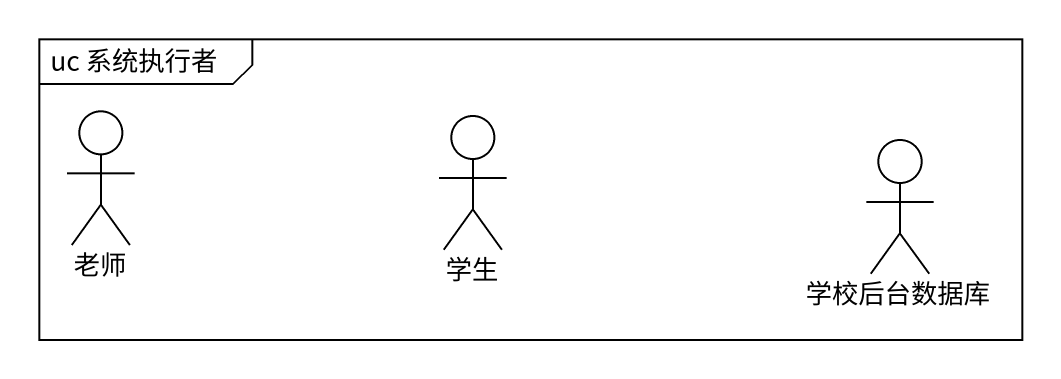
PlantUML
@startuml
mainframe uc 系统执行者
actor 老师
actor 学生
actor 学校后台数据库
@enduml
